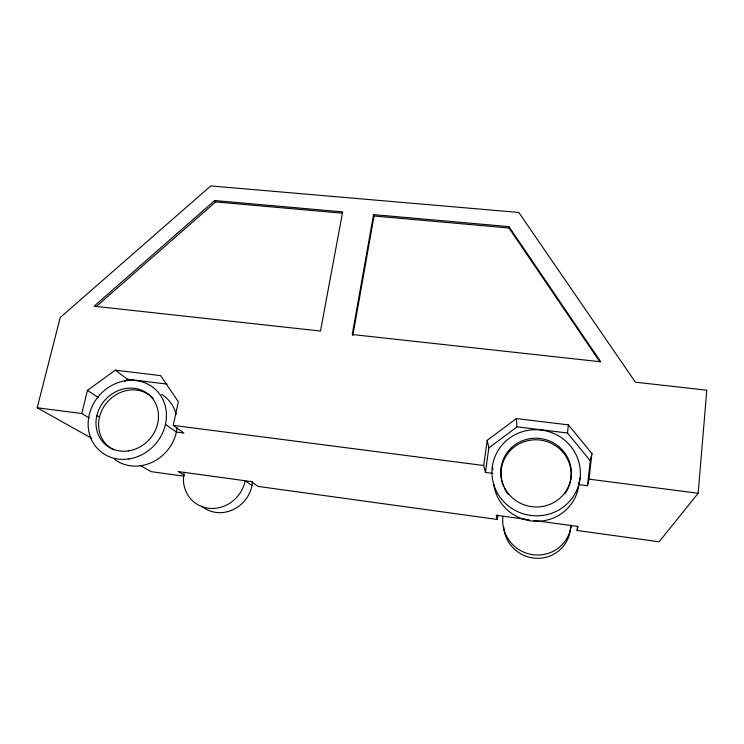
<?xml version="1.0" encoding="UTF-8"?>
<svg xmlns="http://www.w3.org/2000/svg" width="744" height="744" viewBox="0 0 744 744"><rect width="100%" height="100%" fill="white"/><g stroke="black" fill="none" stroke-linecap="round" stroke-linejoin="round"><path stroke-width="1.12" d="M577.604 526.101L577.111 530.481L659.082 541.799L698.142 493.263L706.8 390.209L635.385 382.184L518.791 212.449L210.757 185.926L60.208 317.539L37.2 407.777L91.707 438.309M580.097 477.992L578.851 484.595L587.49 485.72L590.28 460.769L567.495 432.999L568.36 424.861L516.327 418.584L487.19 440.346L483.702 465.521L485.441 472.412L492.77 473.37M587.49 485.72L589.016 479.145L591.889 453.431L568.36 424.861M184.568 475.416L178.142 471.547L251.342 481.601L258.01 486.409L497.308 519.461L497.922 514.894M485.441 472.412L488.817 447.953L487.19 440.346M570.927 478.187L571.132 476.83M373.553 214.625L352.247 334.521L600.715 361.77L508.905 226.622L373.553 214.625L374.037 216.002L352.814 335.581M570.378 529.551L571.132 525.552A34.475 33.722 26.6 0 1 532.881 554.699A34.475 33.722 26.6 0 1 502.981 516.187M165.466 424.368L176.384 432.097L183.907 433.073L173.194 425.373L178.374 401.741L160.592 375.627L115.348 370.168L87.429 390.368L81.794 413.543L89.317 418.072M590.28 460.769L591.889 453.431M577.111 530.481L578.032 526.501L533.653 520.4M214.681 200.545L94.097 306.212L320.487 331.043L342.659 211.882L214.681 200.545L215.602 201.922L342.082 213.165M96.246 306.547L215.602 201.922M488.817 447.953L517.052 426.842L567.495 432.999M124.657 381.3L127.457 379.263L166.982 384.09M374.037 216.002L508.998 227.999L599.878 361.835M37.2 407.777L81.794 413.543M173.194 425.373L483.702 465.521M589.016 479.145L698.142 493.263M529.105 519.777L496.257 515.266L497.308 519.461M184.131 476.207L151.265 471.668L140.16 465.446M96.887 415.496L99.501 417.114M87.429 390.368L98.515 397.687M251.974 485.572L245.167 480.754A32.624 30.179 -50.8 0 1 208.153 508.199A32.624 30.179 -50.8 0 1 184.168 472.375M115.348 370.168L127.457 379.263M492.342 466.646L492.965 469.585M501.075 467.771L501.316 469.176M516.327 418.584L517.052 426.842M508.905 226.622L508.998 227.999M161.597 394.301A40.232 36.214 -48 0 1 176.151 414.38M177.1 427.605A40.232 36.214 -48 0 1 153.376 461.68A40.232 36.214 -48 0 1 114.53 459.346M579.046 482.419A42.892 41.748 13 0 1 537.782 521.274A42.892 41.748 13 0 1 493.793 484.353M113.711 449.795A32.885 29.5 -47.7 0 1 105.899 403.769A32.885 29.5 -47.7 0 1 153.227 398.347M568.704 486.883A35.108 34.131 11.7 0 1 564.882 493.793M508.264 494.453A35.108 34.131 11.7 0 1 504.627 488.715M503.688 486.678A35.108 34.131 11.7 0 1 535.243 439.806A35.108 34.131 11.7 0 1 569.104 485.841M570.583 525.208A33.657 32.922 28.1 0 1 538.526 558.307A33.657 32.922 28.1 0 1 503.679 526.826M252.504 481.508A31.871 29.565 -51.2 0 1 233.467 509.51A31.871 29.565 -51.2 0 1 201.559 506.06M128.852 458.946A41.441 37.144 -47.7 0 0 160.388 395.204A41.441 37.144 -47.7 0 0 92.628 405.359A41.441 37.144 -47.7 0 0 128.852 458.946M128.396 450.911A33.08 29.648 -47.6 0 0 153.692 400.077A33.08 29.648 -47.6 0 0 99.594 408.056A33.08 29.648 -47.6 0 0 128.396 450.911M501.586 499.233A44.259 43.013 11.4 0 0 577.307 488.966A44.259 43.013 11.4 0 0 529.598 430.116A44.259 43.013 11.4 0 0 501.586 499.233M508.422 493.672A35.321 34.336 11.3 0 0 568.881 485.572A35.321 34.336 11.3 0 0 530.881 438.542A35.321 34.336 11.3 0 0 508.422 493.672"/></g></svg>
